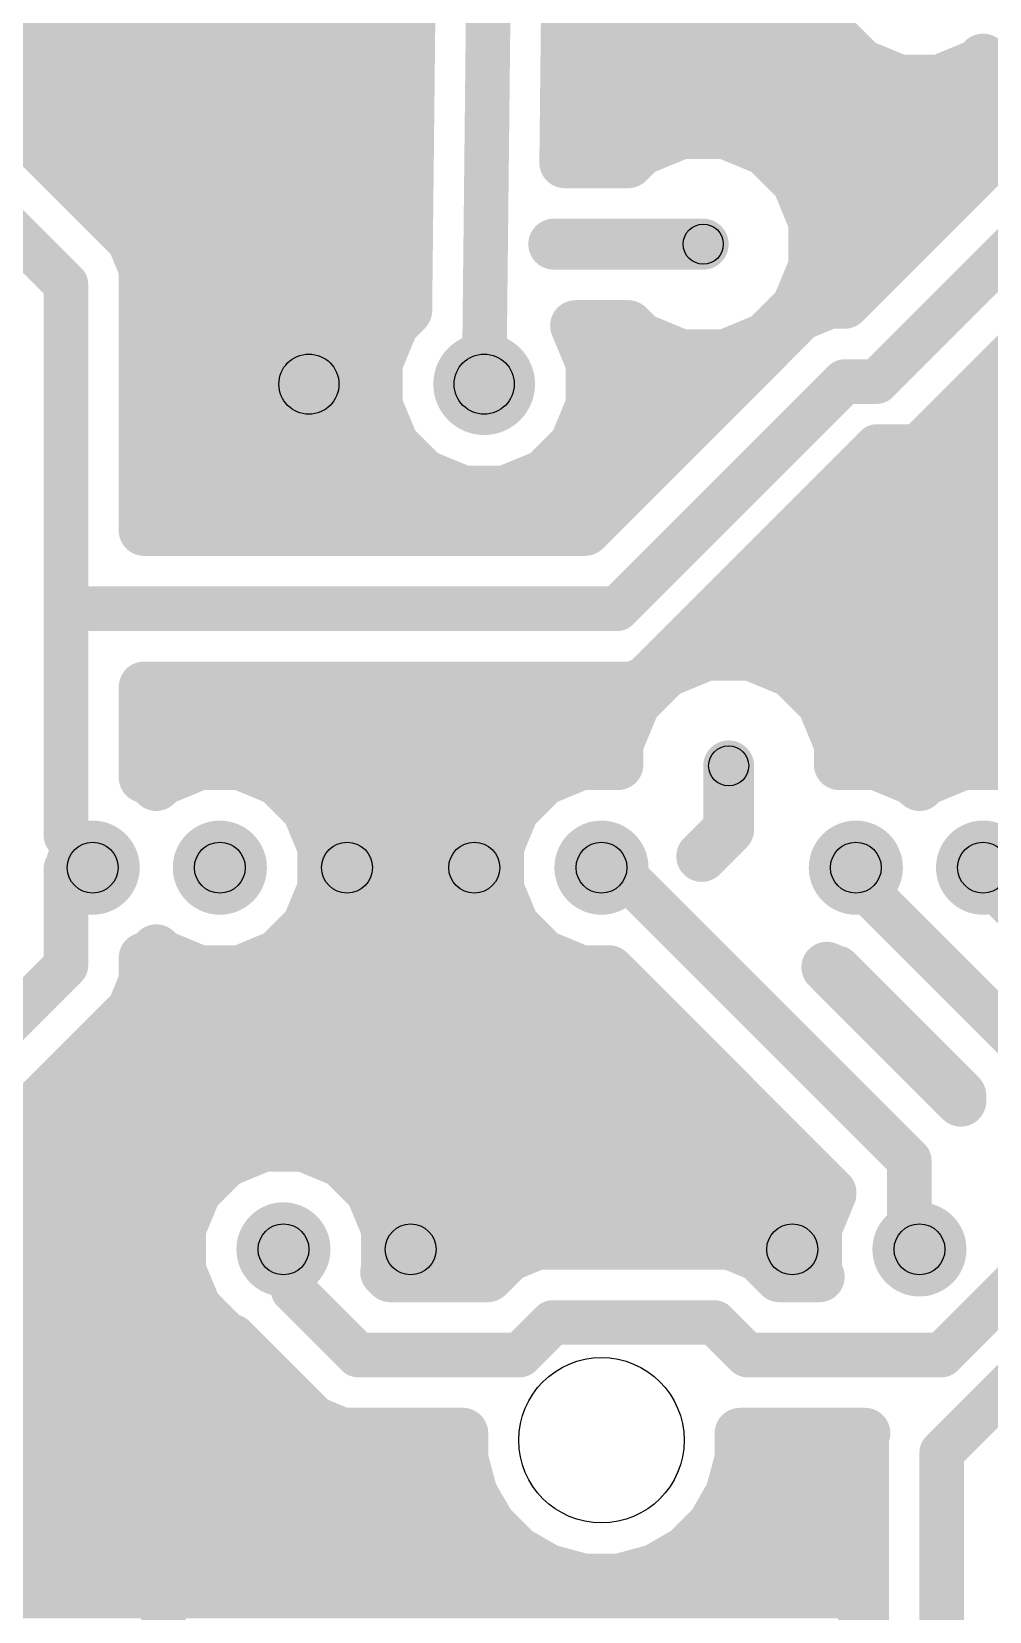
# Model space of a CAD drawing. Extents: x 0 to 108, y 0 to 85.
# Drawn here: x 36.88 to 56.01, y 16.9 to 48.44 of the extents above; entities that cross this region are included whole.
import ezdxf

# ---------------------------------------------------------------- set-up
doc = ezdxf.new("R2010")
doc.units = 0
for name, color, linetype in [('16', 174, 'CONTINUOUS'), ('17', 94, 'CONTINUOUS'), ('20', 178, 'CONTINUOUS'), ('44', 250, 'CONTINUOUS')]:
    doc.layers.add(name, color=color, linetype=linetype)

# ---------------------------------------------------------------- blocks, each defined once
blk = doc.blocks.new('ROUNDP')
at = {"const_width": 0.5}
blk.add_lwpolyline([(0, -0.25, 1), (0, 0.25, 1), (0, -0.25)], format="xyb", dxfattribs=at)
blk = doc.blocks.new('SQUAREP')
blk.add_solid([(-0.5, -0.5), (0.5, -0.5), (-0.5, 0.5), (0.5, 0.5)])

msp = doc.modelspace()

# ---------------------------------------------------------------- linework, layer by layer
at = {"layer": '16'}
for points, const_width in [([(44.4753, 52.4644), (44.3717, 42.8731)], 1.016), ([(46.0375, 52.4637), (45.918, 41.402)], 0.889), ([(47.5279, 45.8216), (47.5927, 51.8187)], 1.016), ([(53.7591, 41.4528), (62.1792, 49.8729)], 0.889), ([(38.8909, 44.2808), (33.8505, 49.3212)], 1.016), ([(31.7373, 49.2252), (37.5666, 43.3959)], 0.889), ([(41.2496, 42.5577), (34.3281, 49.2252)], 0.889), ([(52.4637, 48.5775), (52.4637, 49.2252)], 0.889), ([(52.5526, 49.1208), (52.8658, 48.3646)], 1.016), ([(34.4036, 48.768), (44.4354, 48.768)], 1.016), ([(47.5598, 48.768), (52.6987, 48.768)], 1.016), ([(53.7591, 47.2821), (52.4637, 48.5775)], 0.889), ([(52.8658, 48.3646), (53.4446, 47.7858)], 1.016), ([(35.4196, 47.752), (44.4244, 47.752)], 1.016), ([(47.5488, 47.752), (53.5262, 47.752)], 1.016), ([(53.4446, 47.7858), (54.2008, 47.4726)], 1.016), ([(55.0192, 47.4726), (55.7754, 47.7858)], 1.016), ([(55.6938, 47.752), (56.0662, 47.752)], 1.016), ([(55.7754, 47.7858), (55.88, 47.8904)], 1.016), ([(55.88, 47.8904), (55.9846, 47.7858)], 1.016), ([(55.9846, 47.7858), (56.7408, 47.4726)], 1.016), ([(57.5772, 47.48), (53.1121, 43.0149)], 1.016), ([(54.2008, 47.4726), (55.0192, 47.4726)], 1.016), ([(57.6453, 47.2821), (53.7591, 47.2821)], 0.889), ([(36.4356, 46.736), (44.4134, 46.736)], 1.016), ([(47.5378, 46.736), (56.8332, 46.736)], 1.016), ([(49.8524, 46.4058), (49.0402, 46.0694)], 1.016), ([(50.7316, 46.4058), (49.8524, 46.4058)], 1.016), ([(51.5438, 46.0694), (50.7316, 46.4058)], 1.016), ([(49.0402, 46.0694), (48.7925, 45.8216)], 1.016), ([(52.1654, 45.4477), (51.5438, 46.0694)], 1.016), ([(55.0834, 40.5679), (60.452, 45.9366)], 1.016), ([(37.4516, 45.72), (44.4025, 45.72)], 1.016), ([(48.7925, 45.8216), (47.5279, 45.8216)], 1.016), ([(51.8931, 45.72), (55.8172, 45.72)], 1.016), ([(52.5018, 44.6356), (52.1654, 45.4477)], 1.016), ([(38.4676, 44.704), (44.3915, 44.704)], 1.016), ([(52.4734, 44.704), (54.8012, 44.704)], 1.016), ([(52.5018, 43.7564), (52.5018, 44.6356)], 1.016), ([(39.1287, 43.7066), (38.8909, 44.2808)], 1.016), ([(50.292, 44.196), (47.3072, 44.196)], 1.016), ([(39.1287, 38.481), (39.1287, 43.7066)], 1.016), ([(39.1287, 43.688), (44.3805, 43.688)], 1.016), ([(52.1654, 42.9442), (52.5018, 43.7564)], 1.016), ([(52.4734, 43.688), (53.7852, 43.688)], 1.016), ([(37.5666, 43.3959), (37.5666, 36.9189)], 0.889), ([(52.8007, 43.0149), (52.2265, 42.7771)], 1.016), ([(53.1121, 43.0149), (52.8007, 43.0149)], 1.016), ([(44.3717, 42.8731), (44.1092, 42.6106)], 1.016), ([(52.2265, 42.7771), (47.9305, 38.481)], 1.016), ([(51.5438, 42.3226), (52.1654, 42.9442)], 1.016), ([(39.1287, 42.672), (44.1706, 42.672)], 1.016), ([(41.2496, 42.5577), (42.418, 41.402)], 0.889), ([(44.1092, 42.6106), (43.7844, 41.8264)], 1.016), ([(48.0516, 41.8264), (47.7434, 42.5704)], 1.016), ([(47.7434, 42.5704), (48.7925, 42.5704)], 1.016), ([(48.7925, 42.5704), (49.0402, 42.3226)], 1.016), ([(51.8931, 42.672), (52.1215, 42.672)], 1.016), ([(49.0402, 42.3226), (49.8524, 41.9862)], 1.016), ([(50.7316, 41.9862), (51.5438, 42.3226)], 1.016), ([(43.7844, 41.8264), (43.7844, 40.9776)], 1.016), ([(48.0516, 40.9776), (48.0516, 41.8264)], 1.016), ([(49.8524, 41.9862), (50.7316, 41.9862)], 1.016), ([(39.1287, 41.656), (43.7844, 41.656)], 1.016), ([(48.0516, 41.656), (51.1055, 41.656)], 1.016), ([(56.1714, 41.656), (60.0315, 41.656)], 1.016), ([(48.5775, 36.9189), (53.1114, 41.4528)], 0.889), ([(53.1114, 41.4528), (53.7591, 41.4528)], 0.889), ([(43.7844, 40.9776), (44.1092, 40.1934)], 1.016), ([(47.7268, 40.1934), (48.0516, 40.9776)], 1.016), ([(39.1287, 40.64), (43.9242, 40.64)], 1.016), ([(47.9118, 40.64), (50.0895, 40.64)], 1.016), ([(54.644, 40.1285), (55.0834, 40.5679)], 1.016), ([(55.0834, 40.5679), (55.0834, 40.5679)], 1.016), ([(55.1554, 40.64), (59.7864, 40.64)], 1.016), ([(44.1092, 40.1934), (44.7094, 39.5932)], 1.016), ([(47.1266, 39.5932), (47.7268, 40.1934)], 1.016), ([(45.9867, 32.385), (53.7591, 40.1574)], 0.889), ([(49.9018, 36.034), (53.7584, 39.8907)], 1.016), ([(53.7584, 39.8907), (54.0698, 39.8907)], 1.016), ([(53.7591, 40.1574), (58.293, 40.1574)], 0.889), ([(54.0698, 39.8907), (54.644, 40.1285)], 1.016), ([(39.1287, 39.624), (44.6786, 39.624)], 1.016), ([(44.7094, 39.5932), (45.4936, 39.2684)], 1.016), ([(46.3424, 39.2684), (47.1266, 39.5932)], 1.016), ([(47.1574, 39.624), (49.0735, 39.624)], 1.016), ([(53.4917, 39.624), (60.0314, 39.624)], 1.016), ([(45.4936, 39.2684), (46.3424, 39.2684)], 1.016), ([(39.1287, 38.608), (48.0575, 38.608)], 1.016), ([(52.4757, 38.608), (61.2503, 38.608)], 1.016), ([(47.9305, 38.481), (39.1287, 38.481)], 1.016), ([(51.4597, 37.592), (62.5355, 37.592)], 1.016), ([(37.5666, 36.9189), (37.5666, 32.385)], 0.889), ([(37.5666, 36.9189), (48.5775, 36.9189)], 0.889), ([(50.4437, 36.576), (63.5515, 36.576)], 1.016), ([(49.4624, 35.5946), (49.9018, 36.034)], 1.016), ([(50.3604, 35.9918), (49.5482, 35.6554)], 1.016), ([(51.2396, 35.9918), (50.3604, 35.9918)], 1.016), ([(52.0518, 35.6554), (51.2396, 35.9918)], 1.016), ([(48.8882, 35.3568), (49.4624, 35.5946)], 1.016), ([(49.5482, 35.6554), (48.9266, 35.0338)], 1.016), ([(49.3788, 35.56), (49.4529, 35.56)], 1.016), ([(52.6734, 35.0338), (52.0518, 35.6554)], 1.016), ([(52.1471, 35.56), (64.5675, 35.56)], 1.016), ([(39.1287, 33.5508), (39.1287, 35.3568)], 1.016), ([(39.1287, 35.3568), (48.8882, 35.3568)], 1.016), ([(48.9266, 35.0338), (48.5902, 34.2216)], 1.016), ([(53.0098, 34.2216), (52.6734, 35.0338)], 1.016), ([(39.1287, 34.544), (48.7238, 34.544)], 1.016), ([(52.8762, 34.544), (65.5835, 34.544)], 1.016), ([(48.5902, 34.2216), (48.5902, 33.8074)], 1.016), ([(53.0098, 33.8074), (53.0098, 34.2216)], 1.016), ([(39.2654, 33.4942), (39.1287, 33.5508)], 1.016), ([(40.2308, 33.8074), (39.4746, 33.4942)], 1.016), ([(41.0492, 33.8074), (40.2308, 33.8074)], 1.016), ([(41.8054, 33.4942), (41.0492, 33.8074)], 1.016), ([(47.8508, 33.8074), (47.0946, 33.4942)], 1.016), ([(48.5902, 33.8074), (47.8508, 33.8074)], 1.016), ([(50.8, 33.782), (50.8, 32.512)], 1.016), ([(53.7492, 33.8074), (53.0098, 33.8074)], 1.016), ([(54.5054, 33.4942), (53.7492, 33.8074)], 1.016), ([(55.4708, 33.8074), (54.7146, 33.4942)], 1.016), ([(56.2892, 33.8074), (55.4708, 33.8074)], 1.016), ([(57.0454, 33.4942), (56.2892, 33.8074)], 1.016), ([(39.1838, 33.528), (39.5562, 33.528)], 1.016), ([(39.37, 33.3896), (39.2654, 33.4942)], 1.016), ([(39.4746, 33.4942), (39.37, 33.3896)], 1.016), ([(41.7238, 33.528), (47.1762, 33.528)], 1.016), ([(42.3842, 32.9154), (41.8054, 33.4942)], 1.016), ([(47.0946, 33.4942), (46.5158, 32.9154)], 1.016), ([(54.4238, 33.528), (54.7962, 33.528)], 1.016), ([(54.61, 33.3896), (54.5054, 33.4942)], 1.016), ([(54.7146, 33.4942), (54.61, 33.3896)], 1.016), ([(42.6974, 32.1592), (42.3842, 32.9154)], 1.016), ([(46.5158, 32.9154), (46.2026, 32.1592)], 1.016), ([(37.5666, 32.385), (38.1, 31.75)], 0.889), ([(42.5513, 32.512), (46.3487, 32.512)], 1.016), ([(45.9867, 32.385), (45.72, 31.75)], 0.889), ([(50.8, 32.512), (50.2623, 31.9743)], 1.016), ([(42.6974, 31.3408), (42.6974, 32.1592)], 1.016), ([(46.2026, 32.1592), (46.2026, 31.3408)], 1.016), ([(37.5666, 31.7373), (38.1, 31.75)], 0.889), ([(37.5666, 29.7942), (37.5666, 31.7373)], 0.889), ([(43.3959, 31.7373), (43.18, 31.75)], 0.889), ([(44.6913, 31.7373), (43.3959, 31.7373)], 0.889), ([(45.339, 31.7373), (44.6913, 31.7373)], 0.889), ([(44.6913, 31.7373), (44.6913, 26.5557)], 0.889), ([(45.339, 31.7373), (45.72, 31.75)], 0.889), ([(48.5775, 31.7373), (48.26, 31.75)], 0.889), ([(48.5775, 31.7373), (54.4068, 25.908)], 0.889), ([(53.1114, 31.7373), (53.34, 31.75)], 0.889), ([(53.1114, 31.7373), (56.9976, 27.8511)], 0.889), ([(55.7022, 31.7373), (55.88, 31.75)], 0.889), ([(55.7022, 31.7373), (58.293, 29.1465)], 0.889), ([(42.6974, 31.496), (46.2026, 31.496)], 1.016), ([(42.3842, 30.5846), (42.6974, 31.3408)], 1.016), ([(46.2026, 31.3408), (46.5158, 30.5846)], 1.016), ([(41.8054, 30.0058), (42.3842, 30.5846)], 1.016), ([(42.2796, 30.48), (46.6204, 30.48)], 1.016), ([(46.5158, 30.5846), (47.0946, 30.0058)], 1.016), ([(39.2654, 30.0058), (39.37, 30.1104)], 1.016), ([(39.37, 30.1104), (39.4746, 30.0058)], 1.016), ([(39.1287, 29.9492), (39.2654, 30.0058)], 1.016), ([(39.1287, 29.4835), (39.1287, 29.9492)], 1.016), ([(39.4746, 30.0058), (40.2308, 29.6926)], 1.016), ([(41.0492, 29.6926), (41.8054, 30.0058)], 1.016), ([(47.0946, 30.0058), (47.8508, 29.6926)], 1.016), ([(32.385, 24.6126), (37.5666, 29.7942)], 0.889), ([(38.8909, 28.9093), (39.1287, 29.4835)], 1.016), ([(39.1206, 29.464), (48.6417, 29.464)], 1.016), ([(40.2308, 29.6926), (41.0492, 29.6926)], 1.016), ([(47.8508, 29.6926), (48.4131, 29.6926)], 1.016), ([(48.4131, 29.6926), (52.8447, 25.261)], 1.016), ([(52.761, 29.7629), (52.9308, 29.6926)], 1.016), ([(55.4355, 27.0884), (52.761, 29.7629)], 1.016), ([(52.9308, 29.6926), (52.947, 29.6926)], 1.016), ([(52.947, 29.6926), (55.4355, 27.2041)], 1.016), ([(53.0599, 29.464), (53.1756, 29.464)], 1.016), ([(33.8074, 23.8259), (38.8909, 28.9093)], 1.016), ([(38.4295, 28.448), (49.6577, 28.448)], 1.016), ([(54.0759, 28.448), (54.1916, 28.448)], 1.016), ([(37.4135, 27.432), (50.6737, 27.432)], 1.016), ([(55.0919, 27.432), (55.2076, 27.432)], 1.016), ([(55.4355, 27.2041), (55.4355, 27.0884)], 1.016), ([(36.3975, 26.416), (51.6897, 26.416)], 1.016), ([(39.5097, 24.6126), (41.4528, 26.5557)], 0.889), ([(41.4528, 26.5557), (44.6913, 26.5557)], 0.889), ([(44.6913, 26.5557), (44.6913, 24.6126)], 0.889), ([(41.5008, 26.1874), (40.7446, 25.8742)], 1.016), ([(42.3192, 26.1874), (41.5008, 26.1874)], 1.016), ([(43.0754, 25.8742), (42.3192, 26.1874)], 1.016), ([(40.7446, 25.8742), (40.1658, 25.2954)], 1.016), ([(43.6542, 25.2954), (43.0754, 25.8742)], 1.016), ([(54.4068, 25.908), (54.4068, 24.6126)], 0.889), ([(35.3815, 25.4), (40.2704, 25.4)], 1.016), ([(43.5496, 25.4), (52.7057, 25.4)], 1.016), ([(40.1658, 25.2954), (39.8526, 24.5392)], 1.016), ([(43.9674, 24.5392), (43.6542, 25.2954)], 1.016), ([(52.8447, 25.2444), (52.5526, 24.5392)], 1.016), ([(52.8447, 25.261), (52.8447, 25.2444)], 1.016), ([(39.5097, 9.0678), (39.5097, 24.6126)], 0.889), ([(39.8526, 24.5392), (39.8526, 23.7208)], 1.016), ([(43.9674, 23.7208), (43.9674, 24.5392)], 1.016), ([(44.6913, 24.6126), (44.45, 24.13)], 0.889), ([(44.6913, 24.6126), (51.816, 24.6126)], 0.889), ([(51.816, 24.6126), (52.07, 24.13)], 0.889), ([(52.5526, 24.5392), (52.5526, 23.7208)], 1.016), ([(54.4068, 24.6126), (54.61, 24.13)], 0.889), ([(34.3655, 24.384), (39.8526, 24.384)], 1.016), ([(43.9674, 24.384), (52.5526, 24.384)], 1.016), ([(46.9714, 24.2316), (46.3972, 23.9938)], 1.016), ([(50.8313, 24.2316), (46.9714, 24.2316)], 1.016), ([(51.4055, 23.9938), (50.8313, 24.2316)], 1.016), ([(42.1005, 23.9649), (41.91, 24.13)], 0.889), ([(42.1005, 23.3172), (42.1005, 23.9649)], 0.889), ([(46.3972, 23.9938), (45.9874, 23.5839)], 1.016), ([(51.8153, 23.5839), (51.4055, 23.9938)], 1.016), ([(56.9976, 23.9649), (55.0545, 22.0218)], 0.889), ([(39.8526, 23.7208), (40.1658, 22.9646)], 1.016), ([(43.9494, 23.6774), (43.9674, 23.7208)], 1.016), ([(44.0429, 23.5839), (43.9494, 23.6774)], 1.016), ([(45.9874, 23.5839), (44.0429, 23.5839)], 1.016), ([(52.6093, 23.5839), (51.8153, 23.5839)], 1.016), ([(52.5526, 23.7208), (52.6093, 23.5839)], 1.016), ([(33.6613, 23.368), (39.9987, 23.368)], 1.016), ([(43.3959, 22.0218), (42.1005, 23.3172)], 0.889), ([(58.293, 23.3172), (55.0545, 20.0787)], 0.889), ([(40.1658, 22.9646), (40.7446, 22.3858)], 1.016), ([(47.2821, 22.6695), (46.6344, 22.0218)], 0.889), ([(50.5206, 22.6695), (47.2821, 22.6695)], 0.889), ([(51.1683, 22.0218), (50.5206, 22.6695)], 0.889), ([(32.8338, 22.352), (40.8262, 22.352)], 1.016), ([(40.7446, 22.3858), (40.878, 22.3306)], 1.016), ([(40.878, 22.3306), (42.0716, 21.1369)], 1.016), ([(46.6344, 22.0218), (43.3959, 22.0218)], 0.889), ([(55.0545, 22.0218), (51.1683, 22.0218)], 0.889), ([(31.3563, 21.336), (41.8726, 21.336)], 1.016), ([(42.0716, 21.1369), (42.511, 20.6975)], 1.016), ([(42.511, 20.6975), (43.0852, 20.4597)], 1.016), ([(31.3563, 20.32), (45.4914, 20.32)], 1.016), ([(43.0852, 20.4597), (45.4914, 20.4597)], 1.016), ([(45.4914, 20.4597), (45.4914, 19.9555)], 1.016), ([(51.0286, 19.9555), (51.0286, 20.4597)], 1.016), ([(51.0286, 20.4597), (53.5215, 20.4597)], 1.016), ([(51.0286, 20.32), (53.4924, 20.32)], 1.016), ([(53.5215, 20.4597), (53.4924, 20.3894)], 1.016), ([(53.4924, 20.3894), (53.4924, 10.654)], 1.016), ([(55.0545, 20.0787), (55.0545, 9.0678)], 0.889), ([(45.4914, 19.9555), (45.6801, 19.2514)], 1.016), ([(50.8399, 19.2514), (51.0286, 19.9555)], 1.016), ([(31.3563, 19.304), (45.666, 19.304)], 1.016), ([(45.6801, 19.2514), (46.0446, 18.62)], 1.016), ([(50.4754, 18.62), (50.8399, 19.2514)], 1.016), ([(50.854, 19.304), (53.4924, 19.304)], 1.016), ([(46.0446, 18.62), (46.56, 18.1046)], 1.016), ([(49.96, 18.1046), (50.4754, 18.62)], 1.016), ([(31.3563, 18.288), (46.3766, 18.288)], 1.016), ([(46.56, 18.1046), (47.1914, 17.7401)], 1.016), ([(49.3286, 17.7401), (49.96, 18.1046)], 1.016), ([(50.1434, 18.288), (53.4924, 18.288)], 1.016), ([(47.1914, 17.7401), (47.8955, 17.5514)], 1.016), ([(47.8955, 17.5514), (48.6245, 17.5514)], 1.016), ([(48.6245, 17.5514), (49.3286, 17.7401)], 1.016), ([(31.3563, 17.272), (53.4924, 17.272)], 1.016)]:
    msp.add_lwpolyline(points, dxfattribs=dict(at, const_width=const_width))
for points, const_width in [([(44.4354, 48.514, 1), (44.4354, 49.022)], 0.508), ([(47.5598, 49.022, 1), (47.5598, 48.514)], 0.508), ([(52.6987, 48.514, 1), (52.6987, 49.022)], 0.508), ([(52.6209, 48.7347, 1), (52.3065, 48.4203)], 0.4445), ([(52.2415, 48.5775, 1), (52.686, 48.5775)], 0.4445), ([(53.0454, 48.5442, 1), (52.6862, 48.185)], 0.508), ([(52.6312, 48.2674, 1), (53.1005, 48.4618)], 0.508), ([(44.4244, 47.498, 1), (44.4244, 48.006)], 0.508), ([(47.5488, 48.006, 1), (47.5488, 47.498)], 0.508), ([(53.5418, 48.0205, 1), (53.3474, 47.5512)], 0.508), ([(53.5262, 47.498, 1), (53.5262, 48.006)], 0.508), ([(55.6938, 48.006, 1), (55.6938, 47.498)], 0.508), ([(56.0596, 48.07, 1), (55.7004, 47.7108)], 0.508), ([(55.8726, 47.5512, 1), (55.6782, 48.0205)], 0.508), ([(56.0596, 47.7108, 1), (55.7004, 48.07)], 0.508), ([(56.0818, 48.0205, 1), (55.8874, 47.5512)], 0.508), ([(56.0662, 47.498, 1), (56.0662, 48.006)], 0.508), ([(53.265, 47.6062, 1), (53.6242, 47.9654)], 0.508), ([(54.2008, 47.7266, 1), (54.2008, 47.2186)], 0.508), ([(54.1036, 47.2379, 1), (54.298, 47.7073)], 0.508), ([(54.922, 47.7073, 1), (55.1164, 47.2379)], 0.508), ([(55.0192, 47.2186, 1), (55.0192, 47.7266)], 0.508), ([(55.5958, 47.9654, 1), (55.955, 47.6062)], 0.508), ([(55.805, 47.6062, 1), (56.1642, 47.9654)], 0.508), ([(53.7591, 47.5044, 1), (53.7591, 47.0598)], 0.4445), ([(53.6019, 47.1249, 1), (53.9163, 47.4393)], 0.4445), ([(44.4134, 46.482, 1), (44.4134, 46.99)], 0.508), ([(47.5378, 46.99, 1), (47.5378, 46.482)], 0.508), ([(49.8524, 46.6598, 1), (49.8524, 46.1518)], 0.508), ([(49.9496, 46.1711, 1), (49.7552, 46.6405)], 0.508), ([(50.8288, 46.6405, 1), (50.6344, 46.1711)], 0.508), ([(50.7316, 46.1518, 1), (50.7316, 46.6598)], 0.508), ([(48.943, 46.304, 1), (49.1374, 45.8347)], 0.508), ([(49.2199, 45.8898, 1), (48.8606, 46.249)], 0.508), ([(51.7234, 46.249, 1), (51.3641, 45.8898)], 0.508), ([(51.4465, 45.8347, 1), (51.641, 46.304)], 0.508), ([(37.4516, 45.974, 1), (37.4516, 45.466)], 0.508), ([(44.4025, 45.466, 1), (44.4025, 45.974)], 0.508), ([(47.5279, 46.0756, 1), (47.5279, 45.5676)], 0.508), ([(47.2739, 45.8243, 1), (47.7819, 45.8189)], 0.508), ([(48.6129, 46.0012, 1), (48.9721, 45.642)], 0.508), ([(48.7925, 45.5676, 1), (48.7925, 46.0756)], 0.508), ([(51.8931, 45.974, 1), (51.8931, 45.466)], 0.508), ([(55.8172, 45.466, 1), (55.8172, 45.974)], 0.508), ([(52.4, 45.545, 1), (51.9307, 45.3505)], 0.508), ([(51.9858, 45.2681, 1), (52.345, 45.6274)], 0.508), ([(38.4676, 44.958, 1), (38.4676, 44.45)], 0.508), ([(44.3915, 44.45, 1), (44.3915, 44.958)], 0.508), ([(52.4734, 44.958, 1), (52.4734, 44.45)], 0.508), ([(52.7558, 44.6356, 1), (52.2478, 44.6356)], 0.508), ([(54.8012, 44.45, 1), (54.8012, 44.958)], 0.508), ([(39.1255, 44.378, 1), (38.6562, 44.1836)], 0.508), ([(52.2671, 44.5384, 1), (52.7365, 44.7328)], 0.508), ([(38.7113, 44.1012, 1), (39.0705, 44.4604)], 0.508), ([(47.3072, 44.45, 1), (47.3072, 43.942)], 0.508), ([(50.292, 43.942, 1), (50.292, 44.45)], 0.508), ([(39.3827, 43.7066, 1), (38.8747, 43.7066)], 0.508), ([(39.1287, 43.942, 1), (39.1287, 43.434)], 0.508), ([(44.3805, 43.434, 1), (44.3805, 43.942)], 0.508), ([(52.4734, 43.942, 1), (52.4734, 43.434)], 0.508), ([(52.7365, 43.6592, 1), (52.2671, 43.8536)], 0.508), ([(53.7852, 43.434, 1), (53.7852, 43.942)], 0.508), ([(37.7889, 43.3959, 1), (37.3443, 43.3959)], 0.4445), ([(38.894, 43.6094, 1), (39.3634, 43.8038)], 0.508), ([(52.2478, 43.7564, 1), (52.7558, 43.7564)], 0.508), ([(37.4094, 43.2387, 1), (37.7238, 43.5531)], 0.4445), ([(52.8007, 43.2689, 1), (52.8007, 42.7609)], 0.508), ([(52.8979, 42.7802, 1), (52.7035, 43.2496)], 0.508), ([(53.1121, 42.7609, 1), (53.1121, 43.2689)], 0.508), ([(44.5513, 42.6935, 1), (44.1921, 43.0527)], 0.508), ([(51.9307, 43.0414, 1), (52.4, 42.847)], 0.508), ([(52.1293, 43.0117, 1), (52.3237, 42.5424)], 0.508), ([(52.345, 42.7646, 1), (51.9858, 43.1239)], 0.508), ([(52.4061, 42.5975, 1), (52.0469, 42.9567)], 0.508), ([(52.9325, 43.1945, 1), (53.2917, 42.8353)], 0.508), ([(39.1287, 42.926, 1), (39.1287, 42.418)], 0.508), ([(41.4059, 42.7157, 1), (41.0933, 42.3997)], 0.4445), ([(41.0954, 42.3976, 1), (41.4038, 42.7178)], 0.4445), ([(43.9296, 42.7902, 1), (44.2888, 42.431)], 0.508), ([(44.3439, 42.5134, 1), (43.8746, 42.7078)], 0.508), ([(44.1177, 42.8758, 1), (44.6257, 42.8703)], 0.508), ([(44.1706, 42.418, 1), (44.1706, 42.926)], 0.508), ([(47.7434, 42.8244, 1), (47.7434, 42.3164)], 0.508), ([(47.9781, 42.6676, 1), (47.5088, 42.4732)], 0.508), ([(48.9721, 42.75, 1), (48.6129, 42.3908)], 0.508), ([(48.7925, 42.3164, 1), (48.7925, 42.8244)], 0.508), ([(51.8931, 42.926, 1), (51.8931, 42.418)], 0.508), ([(52.1215, 42.418, 1), (52.1215, 42.926)], 0.508), ([(49.1374, 42.5573, 1), (48.943, 42.088)], 0.508), ([(48.8606, 42.143, 1), (49.2199, 42.5022)], 0.508), ([(51.3641, 42.5022, 1), (51.7234, 42.143)], 0.508), ([(51.641, 42.088, 1), (51.4465, 42.5573)], 0.508), ([(44.0384, 41.8264, 1), (43.5304, 41.8264)], 0.508), ([(48.3056, 41.8264, 1), (47.7976, 41.8264)], 0.508), ([(49.8524, 42.2402, 1), (49.8524, 41.7322)], 0.508), ([(49.7552, 41.7515, 1), (49.9496, 42.2209)], 0.508), ([(50.6344, 42.2209, 1), (50.8288, 41.7515)], 0.508), ([(50.7316, 41.7322, 1), (50.7316, 42.2402)], 0.508), ([(39.1287, 41.91, 1), (39.1287, 41.402)], 0.508), ([(43.5497, 41.9236, 1), (44.0191, 41.7292)], 0.508), ([(43.7844, 41.402, 1), (43.7844, 41.91)], 0.508), ([(48.0516, 41.91, 1), (48.0516, 41.402)], 0.508), ([(47.8169, 41.7292, 1), (48.2863, 41.9236)], 0.508), ([(51.1055, 41.402, 1), (51.1055, 41.91)], 0.508), ([(56.1714, 41.91, 1), (56.1714, 41.402)], 0.508), ([(42.2617, 41.244, 1), (42.5743, 41.56)], 0.4445), ([(53.1114, 41.6751, 1), (53.1114, 41.2306)], 0.4445), ([(53.2686, 41.2956, 1), (52.9542, 41.61)], 0.4445), ([(53.6019, 41.61, 1), (53.9163, 41.2956)], 0.4445), ([(53.7591, 41.2306, 1), (53.7591, 41.6751)], 0.4445), ([(44.0191, 41.0748, 1), (43.5497, 40.8804)], 0.508), ([(45.6958, 41.4044, 1), (46.1402, 41.3996)], 0.4445), ([(48.2863, 40.8804, 1), (47.8169, 41.0748)], 0.508), ([(39.1287, 40.894, 1), (39.1287, 40.386)], 0.508), ([(43.5304, 40.9776, 1), (44.0384, 40.9776)], 0.508), ([(43.9242, 40.386, 1), (43.9242, 40.894)], 0.508), ([(47.9118, 40.894, 1), (47.9118, 40.386)], 0.508), ([(47.7976, 40.9776, 1), (48.3056, 40.9776)], 0.508), ([(50.0895, 40.386, 1), (50.0895, 40.894)], 0.508), ([(55.3374, 40.5679, 1), (54.8294, 40.5679)], 0.508), ([(54.9038, 40.7475, 1), (55.263, 40.3883)], 0.508), ([(55.1554, 40.894, 1), (55.1554, 40.386)], 0.508), ([(55.263, 40.3883, 1), (54.9038, 40.7475)], 0.508), ([(44.2888, 40.373, 1), (43.9296, 40.0138)], 0.508), ([(47.9064, 40.0138, 1), (47.5472, 40.373)], 0.508), ([(54.8294, 40.5679, 1), (55.3374, 40.5679)], 0.508), ([(43.8746, 40.0962, 1), (44.3439, 40.2906)], 0.508), ([(47.4921, 40.2906, 1), (47.9614, 40.0962)], 0.508), ([(53.7584, 40.1447, 1), (53.7584, 39.6367)], 0.508), ([(53.7591, 40.3797, 1), (53.7591, 39.9352)], 0.4445), ([(53.938, 39.7111, 1), (53.5788, 40.0703)], 0.508), ([(53.9163, 40.0002, 1), (53.6019, 40.3146)], 0.4445), ([(53.9726, 40.1254, 1), (54.167, 39.656)], 0.508), ([(54.0698, 39.6367, 1), (54.0698, 40.1447)], 0.508), ([(54.4644, 40.3081, 1), (54.8236, 39.9489)], 0.508), ([(54.7412, 39.8939, 1), (54.5468, 40.3632)], 0.508), ([(39.1287, 39.878, 1), (39.1287, 39.37)], 0.508), ([(44.8066, 39.8279, 1), (44.6122, 39.3586)], 0.508), ([(44.6786, 39.37, 1), (44.6786, 39.878)], 0.508), ([(47.1574, 39.878, 1), (47.1574, 39.37)], 0.508), ([(47.2238, 39.3586, 1), (47.0294, 39.8279)], 0.508), ([(49.0735, 39.37, 1), (49.0735, 39.878)], 0.508), ([(53.4917, 39.878, 1), (53.4917, 39.37)], 0.508), ([(44.5298, 39.4136, 1), (44.889, 39.7728)], 0.508), ([(45.4936, 39.5224, 1), (45.4936, 39.0144)], 0.508), ([(45.3964, 39.0337, 1), (45.5908, 39.5031)], 0.508), ([(46.2452, 39.5031, 1), (46.4396, 39.0337)], 0.508), ([(46.3424, 39.0144, 1), (46.3424, 39.5224)], 0.508), ([(46.947, 39.7728, 1), (47.3062, 39.4136)], 0.508), ([(39.1287, 38.862, 1), (39.1287, 38.354)], 0.508), ([(48.0575, 38.354, 1), (48.0575, 38.862)], 0.508), ([(52.4757, 38.862, 1), (52.4757, 38.354)], 0.508), ([(39.1287, 38.735, 1), (39.1287, 38.227)], 0.508), ([(47.7509, 38.6606, 1), (48.1101, 38.3014)], 0.508), ([(47.9305, 38.227, 1), (47.9305, 38.735)], 0.508), ([(38.8747, 38.481, 1), (39.3827, 38.481)], 0.508), ([(51.4597, 37.846, 1), (51.4597, 37.338)], 0.508), ([(37.7889, 36.9189, 1), (37.3443, 36.9189)], 0.4445), ([(37.5666, 37.1412, 1), (37.5666, 36.6966)], 0.4445), ([(48.4203, 37.0761, 1), (48.7347, 36.7617)], 0.4445), ([(48.5775, 36.6966, 1), (48.5775, 37.1412)], 0.4445), ([(37.3443, 36.9189, 1), (37.7889, 36.9189)], 0.4445), ([(50.4437, 36.83, 1), (50.4437, 36.322)], 0.508), ([(49.7222, 36.2136, 1), (50.0814, 35.8544)], 0.508), ([(50.0814, 35.8544, 1), (49.7222, 36.2136)], 0.508), ([(50.3604, 36.2458, 1), (50.3604, 35.7378)], 0.508), ([(50.4576, 35.7571, 1), (50.2632, 36.2265)], 0.508), ([(51.3368, 36.2265, 1), (51.1424, 35.7571)], 0.508), ([(51.2396, 35.7378, 1), (51.2396, 36.2458)], 0.508), ([(49.3788, 35.814, 1), (49.3788, 35.306)], 0.508), ([(49.2828, 35.7742, 1), (49.642, 35.415)], 0.508), ([(49.451, 35.89, 1), (49.6454, 35.4207)], 0.508), ([(49.5596, 35.36, 1), (49.3652, 35.8293)], 0.508), ([(49.7279, 35.4758, 1), (49.3686, 35.835)], 0.508), ([(49.4529, 35.306, 1), (49.4529, 35.814)], 0.508), ([(52.2314, 35.835, 1), (51.8721, 35.4758)], 0.508), ([(52.1471, 35.814, 1), (52.1471, 35.306)], 0.508), ([(51.9545, 35.4207, 1), (52.149, 35.89)], 0.508), ([(39.3827, 35.3568, 1), (38.8747, 35.3568)], 0.508), ([(39.1287, 35.6108, 1), (39.1287, 35.1028)], 0.508), ([(48.791, 35.5915, 1), (48.9854, 35.1221)], 0.508), ([(48.8882, 35.1028, 1), (48.8882, 35.6108)], 0.508), ([(48.747, 35.2134, 1), (49.1062, 34.8541)], 0.508), ([(49.1613, 34.9365, 1), (48.692, 35.131)], 0.508), ([(52.908, 35.131, 1), (52.4387, 34.9365)], 0.508), ([(52.4938, 34.8541, 1), (52.853, 35.2134)], 0.508), ([(39.1287, 34.798, 1), (39.1287, 34.29)], 0.508), ([(48.7238, 34.29, 1), (48.7238, 34.798)], 0.508), ([(52.8762, 34.798, 1), (52.8762, 34.29)], 0.508), ([(48.8442, 34.2216, 1), (48.3362, 34.2216)], 0.508), ([(53.2638, 34.2216, 1), (52.7558, 34.2216)], 0.508), ([(48.3555, 34.3188, 1), (48.8249, 34.1244)], 0.508), ([(52.7751, 34.1244, 1), (53.2445, 34.3188)], 0.508), ([(39.2259, 33.7855, 1), (39.0315, 33.3161)], 0.508), ([(40.2308, 34.0614, 1), (40.2308, 33.5534)], 0.508), ([(40.328, 33.5727, 1), (40.1336, 34.0421)], 0.508), ([(41.1464, 34.0421, 1), (40.952, 33.5727)], 0.508), ([(41.0492, 33.5534, 1), (41.0492, 34.0614)], 0.508), ([(47.8508, 34.0614, 1), (47.8508, 33.5534)], 0.508), ([(47.948, 33.5727, 1), (47.7536, 34.0421)], 0.508), ([(48.3362, 33.8074, 1), (48.8442, 33.8074)], 0.508), ([(48.5902, 33.5534, 1), (48.5902, 34.0614)], 0.508), ([(51.054, 33.782, 1), (50.546, 33.782)], 0.508), ([(53.0098, 34.0614, 1), (53.0098, 33.5534)], 0.508), ([(52.7558, 33.8074, 1), (53.2638, 33.8074)], 0.508), ([(53.8464, 34.0421, 1), (53.652, 33.5727)], 0.508), ([(53.7492, 33.5534, 1), (53.7492, 34.0614)], 0.508), ([(55.4708, 34.0614, 1), (55.4708, 33.5534)], 0.508), ([(55.568, 33.5727, 1), (55.3736, 34.0421)], 0.508), ([(56.3864, 34.0421, 1), (56.192, 33.5727)], 0.508), ([(38.8747, 33.5508, 1), (39.3827, 33.5508)], 0.508), ([(39.1838, 33.782, 1), (39.1838, 33.274)], 0.508), ([(39.445, 33.6738, 1), (39.0858, 33.3146)], 0.508), ([(39.1904, 33.5692, 1), (39.5496, 33.21)], 0.508), ([(39.1682, 33.2595, 1), (39.3626, 33.7288)], 0.508), ([(39.1904, 33.21, 1), (39.5496, 33.5692)], 0.508), ([(39.3774, 33.7288, 1), (39.5718, 33.2595)], 0.508), ([(39.6542, 33.3146, 1), (39.295, 33.6738)], 0.508), ([(39.5562, 33.274, 1), (39.5562, 33.782)], 0.508), ([(41.7238, 33.782, 1), (41.7238, 33.274)], 0.508), ([(41.985, 33.6738, 1), (41.6258, 33.3146)], 0.508), ([(41.7082, 33.2595, 1), (41.9026, 33.7288)], 0.508), ([(46.9974, 33.7288, 1), (47.1918, 33.2595)], 0.508), ([(47.2742, 33.3146, 1), (46.915, 33.6738)], 0.508), ([(47.1762, 33.274, 1), (47.1762, 33.782)], 0.508), ([(54.4238, 33.782, 1), (54.4238, 33.274)], 0.508), ([(54.685, 33.6738, 1), (54.3258, 33.3146)], 0.508), ([(54.4304, 33.5692, 1), (54.7896, 33.21)], 0.508), ([(54.4082, 33.2595, 1), (54.6026, 33.7288)], 0.508), ([(54.4304, 33.21, 1), (54.7896, 33.5692)], 0.508), ([(54.6174, 33.7288, 1), (54.8118, 33.2595)], 0.508), ([(54.8942, 33.3146, 1), (54.535, 33.6738)], 0.508), ([(54.7962, 33.274, 1), (54.7962, 33.782)], 0.508), ([(42.6188, 33.0126, 1), (42.1495, 32.8182)], 0.508), ([(42.2046, 32.7358, 1), (42.5638, 33.095)], 0.508), ([(46.3362, 33.095, 1), (46.6954, 32.7358)], 0.508), ([(46.7505, 32.8182, 1), (46.2812, 33.0126)], 0.508), ([(37.7368, 32.5279, 1), (37.3964, 32.2421)], 0.4445), ([(42.5513, 32.766, 1), (42.5513, 32.258)], 0.508), ([(46.1916, 32.2989, 1), (45.7818, 32.4711)], 0.4445), ([(46.3487, 32.258, 1), (46.3487, 32.766)], 0.508), ([(50.9796, 32.3324, 1), (50.6204, 32.6916)], 0.508), ([(37.3443, 32.385, 1), (37.7889, 32.385)], 0.4445), ([(42.9514, 32.1592, 1), (42.4434, 32.1592)], 0.508), ([(42.4627, 32.062, 1), (42.9321, 32.2564)], 0.508), ([(45.8295, 32.5422, 1), (46.1439, 32.2278)], 0.4445), ([(46.4566, 32.1592, 1), (45.9486, 32.1592)], 0.508), ([(45.9679, 32.2564, 1), (46.4373, 32.062)], 0.508), ([(50.546, 32.512, 1), (51.054, 32.512)], 0.508), ([(37.7889, 31.7373, 1), (37.3443, 31.7373)], 0.4445), ([(37.5613, 31.9595, 1), (37.5719, 31.5151)], 0.4445), ([(38.1053, 31.5278, 1), (38.0947, 31.9722)], 0.4445), ([(43.1931, 31.9719, 1), (43.1669, 31.5281)], 0.4445), ([(43.3959, 31.9596, 1), (43.3959, 31.5151)], 0.4445), ([(43.3828, 31.5154, 1), (43.409, 31.9592)], 0.4445), ([(44.6913, 31.9596, 1), (44.6913, 31.5151)], 0.4445), ([(44.9136, 31.7373, 1), (44.4691, 31.7373)], 0.4445), ([(44.6913, 31.5151, 1), (44.6913, 31.9596)], 0.4445), ([(45.3316, 31.9594, 1), (45.3464, 31.5152)], 0.4445), ([(45.339, 31.5151, 1), (45.339, 31.9596)], 0.4445), ([(45.7274, 31.5279, 1), (45.7126, 31.9721)], 0.4445), ([(48.2689, 31.9721, 1), (48.2511, 31.5279)], 0.4445), ([(48.7347, 31.8945, 1), (48.4203, 31.5801)], 0.4445), ([(48.5686, 31.5152, 1), (48.5864, 31.9594)], 0.4445), ([(50.0827, 32.1539, 1), (50.4419, 31.7947)], 0.508), ([(53.2686, 31.8945, 1), (52.9542, 31.5801)], 0.4445), ([(53.0991, 31.9592, 1), (53.1237, 31.5154)], 0.4445), ([(53.3523, 31.5281, 1), (53.3277, 31.9719)], 0.4445), ([(55.8594, 31.8945, 1), (55.545, 31.5801)], 0.4445), ([(55.6864, 31.959, 1), (55.718, 31.5156)], 0.4445), ([(55.8958, 31.5283, 1), (55.8642, 31.9717)], 0.4445), ([(37.9298, 31.6071, 1), (38.2702, 31.8929)], 0.4445), ([(42.6974, 31.75, 1), (42.6974, 31.242)], 0.508), ([(45.5151, 31.8361, 1), (45.9249, 31.6639)], 0.4445), ([(46.2026, 31.242, 1), (46.2026, 31.75)], 0.508), ([(42.4434, 31.3408, 1), (42.9514, 31.3408)], 0.508), ([(42.9321, 31.2436, 1), (42.4627, 31.438)], 0.508), ([(46.4373, 31.438, 1), (45.9679, 31.2436)], 0.508), ([(45.9486, 31.3408, 1), (46.4566, 31.3408)], 0.508), ([(42.2796, 30.734, 1), (42.2796, 30.226)], 0.508), ([(42.1495, 30.6818, 1), (42.6188, 30.4874)], 0.508), ([(42.5638, 30.405, 1), (42.2046, 30.7642)], 0.508), ([(46.6954, 30.7642, 1), (46.3362, 30.405)], 0.508), ([(46.2812, 30.4874, 1), (46.7505, 30.6818)], 0.508), ([(46.6204, 30.226, 1), (46.6204, 30.734)], 0.508), ([(39.5496, 30.29, 1), (39.1904, 29.9308)], 0.508), ([(39.5496, 29.9308, 1), (39.1904, 30.29)], 0.508), ([(39.3827, 29.9492, 1), (38.8747, 29.9492)], 0.508), ([(39.0315, 30.1839, 1), (39.2259, 29.7145)], 0.508), ([(39.0858, 30.1854, 1), (39.445, 29.8262)], 0.508), ([(39.3626, 29.7712, 1), (39.1682, 30.2405)], 0.508), ([(39.5718, 30.2405, 1), (39.3774, 29.7712)], 0.508), ([(39.295, 29.8262, 1), (39.6542, 30.1854)], 0.508), ([(41.6258, 30.1854, 1), (41.985, 29.8262)], 0.508), ([(41.9026, 29.7712, 1), (41.7082, 30.2405)], 0.508), ([(47.1918, 30.2405, 1), (46.9974, 29.7712)], 0.508), ([(46.915, 29.8262, 1), (47.2742, 30.1854)], 0.508), ([(37.3443, 29.7942, 1), (37.7889, 29.7942)], 0.4445), ([(37.7238, 29.637, 1), (37.4094, 29.9514)], 0.4445), ([(39.1206, 29.718, 1), (39.1206, 29.21)], 0.508), ([(39.3634, 29.3863, 1), (38.894, 29.5807)], 0.508), ([(40.2308, 29.9466, 1), (40.2308, 29.4386)], 0.508), ([(40.1336, 29.4579, 1), (40.328, 29.9273)], 0.508), ([(40.952, 29.9273, 1), (41.1464, 29.4579)], 0.508), ([(41.0492, 29.4386, 1), (41.0492, 29.9466)], 0.508), ([(47.8508, 29.9466, 1), (47.8508, 29.4386)], 0.508), ([(47.7536, 29.4579, 1), (47.948, 29.9273)], 0.508), ([(48.5927, 29.8722, 1), (48.2335, 29.513)], 0.508), ([(48.4131, 29.4386, 1), (48.4131, 29.9466)], 0.508), ([(48.6417, 29.21, 1), (48.6417, 29.718)], 0.508), ([(52.8582, 29.9976, 1), (52.6638, 29.5282)], 0.508), ([(52.9406, 29.9425, 1), (52.5814, 29.5833)], 0.508), ([(52.9308, 29.9466, 1), (52.9308, 29.4386)], 0.508), ([(53.1266, 29.8722, 1), (52.7674, 29.513)], 0.508), ([(53.0599, 29.718, 1), (53.0599, 29.21)], 0.508), ([(52.8336, 29.4579, 1), (53.028, 29.9273)], 0.508), ([(52.947, 29.4386, 1), (52.947, 29.9466)], 0.508), ([(53.1756, 29.21, 1), (53.1756, 29.718)], 0.508), ([(38.8747, 29.4835, 1), (39.3827, 29.4835)], 0.508), ([(39.0705, 28.7297, 1), (38.7113, 29.0889)], 0.508), ([(38.6562, 29.0065, 1), (39.1255, 28.8121)], 0.508), ([(38.4295, 28.702, 1), (38.4295, 28.194)], 0.508), ([(49.6577, 28.194, 1), (49.6577, 28.702)], 0.508), ([(54.0759, 28.702, 1), (54.0759, 28.194)], 0.508), ([(54.1916, 28.194, 1), (54.1916, 28.702)], 0.508), ([(37.4135, 27.686, 1), (37.4135, 27.178)], 0.508), ([(50.6737, 27.178, 1), (50.6737, 27.686)], 0.508), ([(55.0919, 27.686, 1), (55.0919, 27.178)], 0.508), ([(55.2076, 27.178, 1), (55.2076, 27.686)], 0.508), ([(55.6895, 27.2041, 1), (55.1815, 27.2041)], 0.508), ([(55.2559, 27.0245, 1), (55.6151, 27.3837)], 0.508), ([(55.2559, 26.9088, 1), (55.6151, 27.268)], 0.508), ([(55.1815, 27.0884, 1), (55.6895, 27.0884)], 0.508), ([(41.4528, 26.778, 1), (41.4528, 26.3335)], 0.4445), ([(41.61, 26.3985, 1), (41.2956, 26.7129)], 0.4445), ([(44.9136, 26.5557, 1), (44.4691, 26.5557)], 0.4445), ([(44.6913, 26.3335, 1), (44.6913, 26.778)], 0.4445), ([(51.6897, 26.162, 1), (51.6897, 26.67)], 0.508), ([(41.5008, 26.4414, 1), (41.5008, 25.9334)], 0.508), ([(41.598, 25.9527, 1), (41.4036, 26.4221)], 0.508), ([(42.4164, 26.4221, 1), (42.222, 25.9527)], 0.508), ([(42.3192, 25.9334, 1), (42.3192, 26.4414)], 0.508), ([(44.4691, 26.5557, 1), (44.9136, 26.5557)], 0.4445), ([(40.6474, 26.1088, 1), (40.8418, 25.6395)], 0.508), ([(40.9242, 25.6946, 1), (40.565, 26.0538)], 0.508), ([(43.255, 26.0538, 1), (42.8958, 25.6946)], 0.508), ([(42.9782, 25.6395, 1), (43.1726, 26.1088)], 0.508), ([(54.6291, 25.908, 1), (54.1846, 25.908)], 0.4445), ([(54.2496, 25.7508, 1), (54.564, 26.0652)], 0.4445), ([(40.2704, 25.146, 1), (40.2704, 25.654)], 0.508), ([(43.5496, 25.654, 1), (43.5496, 25.146)], 0.508), ([(52.7057, 25.146, 1), (52.7057, 25.654)], 0.508), ([(39.9862, 25.475, 1), (40.3454, 25.1158)], 0.508), ([(40.4005, 25.1982, 1), (39.9312, 25.3926)], 0.508), ([(43.8888, 25.3926, 1), (43.4195, 25.1982)], 0.508), ([(43.4746, 25.1158, 1), (43.8338, 25.475)], 0.508), ([(53.0987, 25.261, 1), (52.5907, 25.261)], 0.508), ([(53.0794, 25.1472, 1), (52.61, 25.3416)], 0.508), ([(52.6651, 25.0814, 1), (53.0243, 25.4406)], 0.508), ([(52.5907, 25.2444, 1), (53.0987, 25.2444)], 0.508), ([(39.732, 24.6126, 1), (39.2874, 24.6126)], 0.4445), ([(39.3525, 24.7698, 1), (39.6669, 24.4554)], 0.4445), ([(40.1066, 24.5392, 1), (39.5986, 24.5392)], 0.508), ([(44.2214, 24.5392, 1), (43.7134, 24.5392)], 0.508), ([(44.6913, 24.8348, 1), (44.6913, 24.3904)], 0.4445), ([(44.8901, 24.5132, 1), (44.4925, 24.712)], 0.4445), ([(52.0127, 24.7161, 1), (51.6193, 24.5091)], 0.4445), ([(51.816, 24.3904, 1), (51.816, 24.8348)], 0.4445), ([(52.8066, 24.5392, 1), (52.2986, 24.5392)], 0.508), ([(54.6116, 24.6988, 1), (54.202, 24.5264)], 0.4445), ([(39.6179, 24.6364, 1), (40.0873, 24.442)], 0.508), ([(39.8526, 24.13, 1), (39.8526, 24.638)], 0.508), ([(43.9674, 24.638, 1), (43.9674, 24.13)], 0.508), ([(43.7327, 24.442, 1), (44.2021, 24.6364)], 0.508), ([(44.4691, 24.6126, 1), (44.9136, 24.6126)], 0.4445), ([(46.9714, 24.4856, 1), (46.9714, 23.9776)], 0.508), ([(47.0686, 23.9969, 1), (46.8742, 24.4663)], 0.508), ([(50.9285, 24.4663, 1), (50.7341, 23.9969)], 0.508), ([(50.8313, 23.9776, 1), (50.8313, 24.4856)], 0.508), ([(52.3179, 24.6364, 1), (52.7873, 24.442)], 0.508), ([(52.5526, 24.13, 1), (52.5526, 24.638)], 0.508), ([(54.1846, 24.6126, 1), (54.6291, 24.6126)], 0.4445), ([(42.0556, 24.298, 1), (41.7644, 23.962)], 0.4445), ([(42.3228, 23.9649, 1), (41.8783, 23.9649)], 0.4445), ([(41.9549, 23.7969, 1), (42.2461, 24.1329)], 0.4445), ([(44.2512, 24.2294, 1), (44.6488, 24.0306)], 0.4445), ([(46.3, 24.2284, 1), (46.4944, 23.7591)], 0.508), ([(46.5768, 23.8142, 1), (46.2176, 24.1734)], 0.508), ([(51.5851, 24.1734, 1), (51.2259, 23.8142)], 0.508), ([(51.3083, 23.7591, 1), (51.5027, 24.2284)], 0.508), ([(51.8733, 24.0265, 1), (52.2667, 24.2335)], 0.4445), ([(54.4052, 24.0438, 1), (54.8148, 24.2162)], 0.4445), ([(40.0873, 23.818, 1), (39.6179, 23.6236)], 0.508), ([(39.5986, 23.7208, 1), (40.1066, 23.7208)], 0.508), ([(44.129, 23.857, 1), (43.7698, 23.4978)], 0.508), ([(43.7148, 23.7746, 1), (44.1841, 23.5802)], 0.508), ([(43.7134, 23.7208, 1), (44.2214, 23.7208)], 0.508), ([(44.2021, 23.6236, 1), (43.7327, 23.818)], 0.508), ([(44.0429, 23.8379, 1), (44.0429, 23.3299)], 0.508), ([(43.8633, 23.4043, 1), (44.2225, 23.7635)], 0.508), ([(45.8078, 23.7635, 1), (46.167, 23.4043)], 0.508), ([(45.9874, 23.3299, 1), (45.9874, 23.8379)], 0.508), ([(51.8153, 23.8379, 1), (51.8153, 23.3299)], 0.508), ([(51.6357, 23.4043, 1), (51.9949, 23.7635)], 0.508), ([(52.7873, 23.818, 1), (52.3179, 23.6236)], 0.508), ([(52.2986, 23.7208, 1), (52.8066, 23.7208)], 0.508), ([(52.6093, 23.3299, 1), (52.6093, 23.8379)], 0.508), ([(39.9987, 23.114, 1), (39.9987, 23.622)], 0.508), ([(42.2577, 23.4744, 1), (41.9433, 23.16)], 0.4445), ([(52.3746, 23.4867, 1), (52.844, 23.6811)], 0.508), ([(40.3454, 23.1442, 1), (39.9862, 22.785)], 0.508), ([(41.8783, 23.3172, 1), (42.3228, 23.3172)], 0.4445), ([(39.9312, 22.8674, 1), (40.4005, 23.0618)], 0.508), ([(47.2821, 22.8917, 1), (47.2821, 22.4473)], 0.4445), ([(47.4393, 22.5123, 1), (47.1249, 22.8267)], 0.4445), ([(50.6778, 22.8267, 1), (50.3634, 22.5123)], 0.4445), ([(50.5206, 22.4473, 1), (50.5206, 22.8917)], 0.4445), ([(40.8418, 22.6205, 1), (40.6474, 22.1512)], 0.508), ([(40.565, 22.2062, 1), (40.9242, 22.5654)], 0.508), ([(41.0576, 22.5102, 1), (40.6984, 22.1509)], 0.508), ([(40.7808, 22.0959, 1), (40.9752, 22.5652)], 0.508), ([(40.8262, 22.098, 1), (40.8262, 22.606)], 0.508), ([(43.3959, 22.2441, 1), (43.3959, 21.7996)], 0.4445), ([(43.2387, 21.8646, 1), (43.5531, 22.179)], 0.4445), ([(46.4772, 22.179, 1), (46.7916, 21.8646)], 0.4445), ([(46.6344, 21.7996, 1), (46.6344, 22.2441)], 0.4445), ([(51.1683, 22.2441, 1), (51.1683, 21.7996)], 0.4445), ([(51.0111, 21.8646, 1), (51.3255, 22.179)], 0.4445), ([(54.8973, 22.179, 1), (55.2117, 21.8646)], 0.4445), ([(55.0545, 21.7996, 1), (55.0545, 22.2441)], 0.4445), ([(41.8726, 21.082, 1), (41.8726, 21.59)], 0.508), ([(42.2512, 21.3165, 1), (41.892, 20.9573)], 0.508), ([(41.892, 20.9573, 1), (42.2512, 21.3165)], 0.508), ([(42.6082, 20.9322, 1), (42.4138, 20.4629)], 0.508), ([(42.3314, 20.5179, 1), (42.6906, 20.8771)], 0.508), ([(43.0852, 20.7137, 1), (43.0852, 20.2057)], 0.508), ([(42.988, 20.225, 1), (43.1824, 20.6944)], 0.508), ([(45.7454, 20.4597, 1), (45.2374, 20.4597)], 0.508), ([(45.4914, 20.2057, 1), (45.4914, 20.7137)], 0.508), ([(45.4914, 20.066, 1), (45.4914, 20.574)], 0.508), ([(51.2826, 20.4597, 1), (50.7746, 20.4597)], 0.508), ([(51.0286, 20.7137, 1), (51.0286, 20.2057)], 0.508), ([(51.0286, 20.574, 1), (51.0286, 20.066)], 0.508), ([(53.7464, 20.3894, 1), (53.2384, 20.3894)], 0.508), ([(53.7562, 20.3625, 1), (53.2868, 20.5569)], 0.508), ([(53.4924, 20.066, 1), (53.4924, 20.574)], 0.508), ([(53.5215, 20.2057, 1), (53.5215, 20.7137)], 0.508), ([(53.2577, 20.4866, 1), (53.7271, 20.2922)], 0.508), ([(55.2768, 20.0787, 1), (54.8323, 20.0787)], 0.4445), ([(45.2374, 19.9555, 1), (45.7454, 19.9555)], 0.508), ([(45.7367, 20.0212, 1), (45.2461, 19.8898)], 0.508), ([(50.7746, 19.9555, 1), (51.2826, 19.9555)], 0.508), ([(51.2739, 19.8898, 1), (50.7833, 20.0212)], 0.508), ([(54.8973, 20.2359, 1), (55.2117, 19.9215)], 0.4445), ([(45.9, 19.3784, 1), (45.4601, 19.1244)], 0.508), ([(45.4347, 19.1856, 1), (45.9254, 19.3171)], 0.508), ([(45.666, 19.05, 1), (45.666, 19.558)], 0.508), ([(50.5946, 19.3171, 1), (51.0853, 19.1856)], 0.508), ([(50.854, 19.558, 1), (50.854, 19.05)], 0.508), ([(51.0599, 19.1244, 1), (50.62, 19.3784)], 0.508), ([(53.4924, 19.05, 1), (53.4924, 19.558)], 0.508), ([(46.2242, 18.7996, 1), (45.865, 18.4404)], 0.508), ([(45.8246, 18.493, 1), (46.2645, 18.747)], 0.508), ([(50.2555, 18.747, 1), (50.6954, 18.493)], 0.508), ([(50.655, 18.4404, 1), (50.2958, 18.7996)], 0.508), ([(46.687, 18.3245, 1), (46.433, 17.8846)], 0.508), ([(46.3766, 18.034, 1), (46.3766, 18.542)], 0.508), ([(50.087, 17.8846, 1), (49.833, 18.3245)], 0.508), ([(50.1434, 18.542, 1), (50.1434, 18.034)], 0.508), ([(53.4924, 18.034, 1), (53.4924, 18.542)], 0.508), ([(46.3804, 17.925, 1), (46.7396, 18.2842)], 0.508), ([(49.7804, 18.2842, 1), (50.1396, 17.925)], 0.508), ([(47.2571, 17.9854, 1), (47.1256, 17.4947)], 0.508), ([(47.0644, 17.5201, 1), (47.3184, 17.96)], 0.508), ([(47.8955, 17.8054, 1), (47.8955, 17.2974)], 0.508), ([(47.8298, 17.3061, 1), (47.9612, 17.7967)], 0.508), ([(48.5588, 17.7967, 1), (48.6902, 17.3061)], 0.508), ([(48.6245, 17.2974, 1), (48.6245, 17.8054)], 0.508), ([(49.2016, 17.96, 1), (49.4556, 17.5201)], 0.508), ([(49.3944, 17.4947, 1), (49.2629, 17.9854)], 0.508), ([(53.4924, 17.018, 1), (53.4924, 17.526)], 0.508)]:
    msp.add_lwpolyline(points, format="xyb", dxfattribs=dict(at, const_width=const_width))
at = {"layer": '20'}
msp.add_circle((48.26, 20.32), 1.651, dxfattribs=at)
at = {"layer": '44'}
for centre, radius in [((50.292, 44.196), 0.4), ((42.418, 41.402), 0.6), ((45.918, 41.402), 0.6), ((50.8, 33.782), 0.4), ((38.1, 31.75), 0.508), ((40.64, 31.75), 0.508), ((43.18, 31.75), 0.508), ((45.72, 31.75), 0.508), ((48.26, 31.75), 0.508), ((53.34, 31.75), 0.508), ((55.88, 31.75), 0.508), ((41.91, 24.13), 0.508), ((44.45, 24.13), 0.508), ((52.07, 24.13), 0.508), ((54.61, 24.13), 0.508)]:
    msp.add_circle(centre, radius, dxfattribs=at)

# ---------------------------------------------------------------- block references
at = {"layer": '17'}
for name, p, xscale, yscale in [('SQUAREP', (42.418, 41.402), 2.032, 2.032), ('ROUNDP', (45.918, 41.402), 2.032, 2.032), ('ROUNDP', (41.91, 24.13), 1.8796, 1.8796), ('ROUNDP', (44.45, 24.13), 1.8796, 1.8796), ('ROUNDP', (52.07, 24.13), 1.8796, 1.8796), ('ROUNDP', (54.61, 24.13), 1.8796, 1.8796)]:
    msp.add_blockref(name, p, dxfattribs=dict(at, xscale=xscale, yscale=yscale))
at = {"layer": '17', "xscale": 1.8796, "yscale": 1.8796, "rotation": 90}
for p in [(38.1, 31.75), (40.64, 31.75), (43.18, 31.75), (45.72, 31.75), (48.26, 31.75), (53.34, 31.75), (55.88, 31.75)]:
    msp.add_blockref('ROUNDP', p, dxfattribs=at)

doc.saveas('drawing.dxf')
